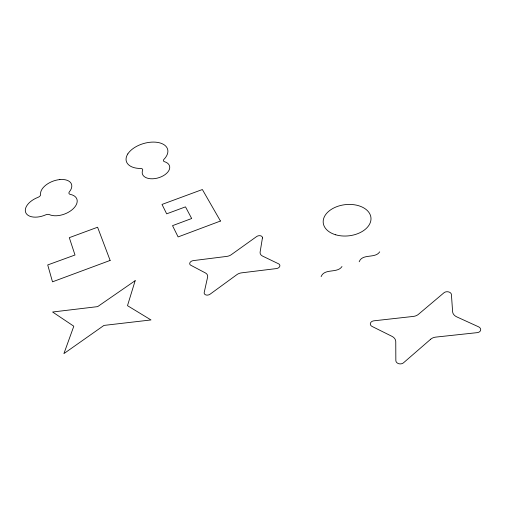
<?xml version="1.0" encoding="UTF-8"?>
<svg xmlns="http://www.w3.org/2000/svg" width="506" height="506" viewBox="0 0 506 506"><rect width="100%" height="100%" fill="white"/><g stroke="black" fill="none" stroke-linecap="round" stroke-linejoin="round"><path stroke-width="0.76" d="M359.178 261.766C362.454 253.259 375.25 258.857 379.709 251.824M321.108 276.624C324.548 268.028 337.369 273.632 341.98 266.529M262.424 237.965L260.128 252.02A7.236 4.915 -11.1 0 0 262.62 256.118L278.54 263.797A3.694 2.562 -10.6 0 1 279.691 266.51A3.694 2.562 -10.6 0 1 276.365 268.585L241.545 272.854A7.407 5.174 -13.1 0 0 236.865 274.657L210.123 294.163A3.725 2.625 -15.7 0 1 205.98 294.96A3.725 2.625 -15.7 0 1 204.209 292.449L207.586 277.212A7.299 5.028 -15.8 0 0 205.417 272.949L190.775 265.226A3.574 2.41 -16 0 1 189.978 262.614A3.574 2.41 -16 0 1 193.324 260.609L226.758 256.403A7.122 4.788 -13.7 0 0 231.318 254.663L256.624 236.561A3.542 2.359 -11.6 0 1 260.558 235.79A3.542 2.359 -11.6 0 1 262.424 237.965M135.172 280.678L127.493 305.662L150.984 319.95L103.964 325.415L63.914 353.605L73.806 326.218L52.611 312.012L97.645 306.623L135.172 280.678M430.701 339.21L403.529 362.783A4.39 3.371 1.3 0 1 398.69 363.675A4.39 3.371 1.3 0 1 395.844 360.506L395.762 341.658A8.532 6.445 -0.6 0 0 391.954 336.326L372.087 326.44A4.149 3.08 -2.3 0 1 370.424 323.207A4.149 3.08 -2.3 0 1 373.934 320.817L413.307 316.421A8.355 6.047 0.2 0 0 418.361 314.384L443.99 292.759A4.193 2.947 1.9 0 1 448.544 291.899A4.193 2.947 1.9 0 1 451.422 294.6L452.623 311.797A8.634 6.142 3.6 0 0 456.823 316.901L478.455 326.768A4.446 3.207 5.4 0 1 480.649 330.152A4.446 3.207 5.4 0 1 477.183 332.644L435.9 337.091A8.811 6.559 3.5 0 0 430.701 339.21M220.464 221.033L178.112 236.922L172.527 225.657L191.679 218.51L185.487 206.859L166.67 213.836L162.009 204.43L202.362 189.529L220.464 221.033M110.137 260.432L52.497 281.829L47.716 264.948L74.996 255.005L69.303 237.668L97.595 227.226L110.137 260.432M59.86 179.573A16.325 9.241 -20.5 0 0 40.606 194.468A3.548 1.999 -21.3 0 1 37.931 197.378A16.698 9.563 -21.5 0 0 25.781 212.71A16.698 9.563 -21.5 0 0 45.723 214.841A3.675 2.144 -21.7 0 1 49.316 214.595A16.736 9.709 -20.8 0 0 73.218 208.75A16.736 9.709 -20.8 0 0 70.353 194.418A3.561 2.043 -20 0 1 69.417 191.761A16.325 9.241 -20.5 0 0 59.86 179.573M127.803 153.938A21.505 12.22 -16.3 0 0 140.624 168.466A3.08 1.784 -16.9 0 1 142.622 170.294A14.155 8.26 -16.2 0 0 150.693 178.757A14.155 8.26 -16.2 0 0 167.853 172.021A14.155 8.26 -16.2 0 0 164.526 161.705A3.061 1.765 -15.6 0 1 163.957 159.333A21.505 12.22 -16.3 0 0 157.328 142.369A21.505 12.22 -16.3 0 0 127.803 153.938M335.744 234.809A23.997 15.692 -6.3 0 0 370.993 218.282A23.997 15.692 -6.3 0 0 334.529 207.624A23.997 15.692 -6.3 0 0 335.744 234.809"/></g></svg>
